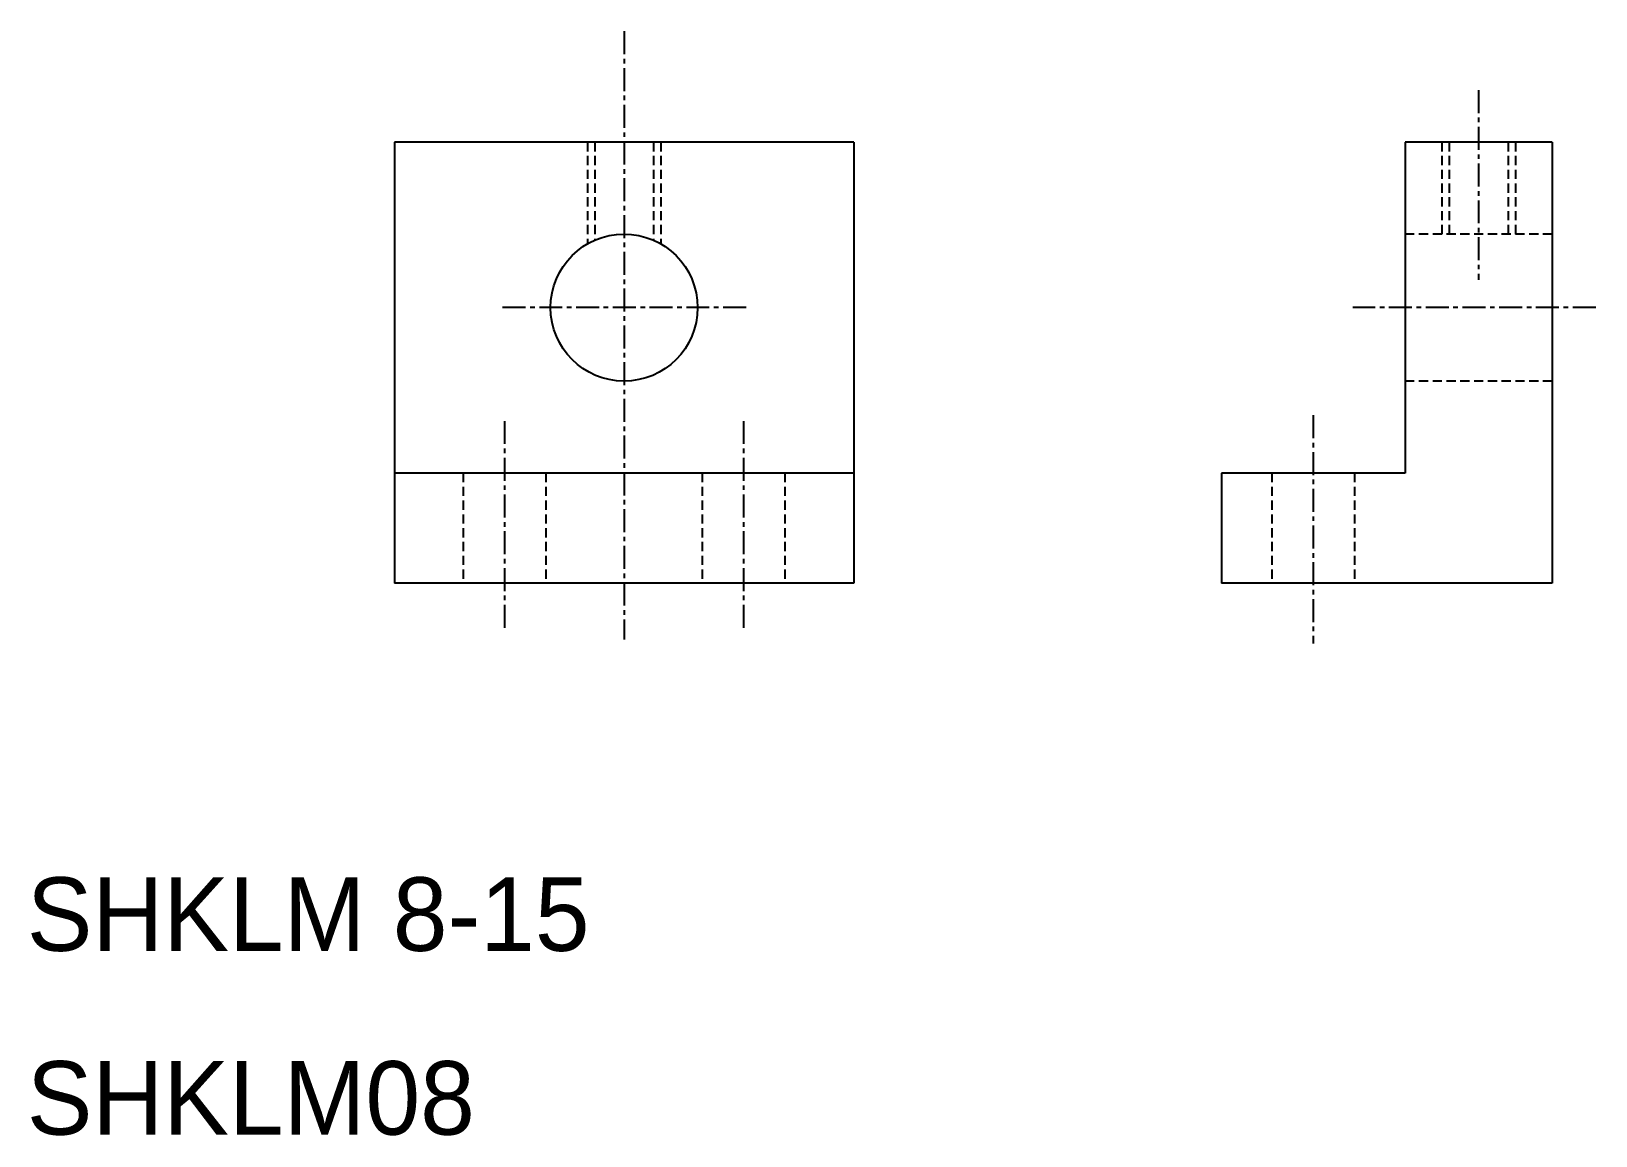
# Model space of a CAD drawing. Extents: x 10.2 to 95.4, y 9.9 to 70.
import ezdxf

# ---------------------------------------------------------------- set-up
doc = ezdxf.new("R2010")
doc.units = 0
doc.linetypes.add('CENTER', pattern=[2, 1.25, -0.25, 0.25, -0.25])
doc.linetypes.add('DASHED', pattern=[0.75, 0.5, -0.25])
doc.layers.get('0').update_dxf_attribs({"linetype": 'CONTINUOUS'})
doc.layers.add('CENTER', color=1, linetype='CENTER')

msp = doc.modelspace()

# ---------------------------------------------------------------- linework, layer by layer
at = {"color": 7, "linetype": 'CONTINUOUS'}
for p, q in [((30, 64), (30, 40)), ((55, 64), (30, 64)), ((55, 64), (55, 40)), ((85, 64), (85, 46)), ((93, 64), (85, 64)), ((93, 64), (93, 40)), ((55, 46), (30, 46)), ((85, 46), (75, 46)), ((75, 46), (75, 40)), ((55, 40), (30, 40)), ((42.5, 40), (42.5, 40)), ((48.75, 40), (48.75, 40)), ((93, 40), (75, 40))]:
    msp.add_line(p, q, dxfattribs=at)
at = {"color": 3, "linetype": 'DASHED'}
for p, q in [((40.5, 64), (40.5, 58.464)), ((40.9, 64), (40.9, 58.666)), ((44.1, 64), (44.1, 58.666)), ((44.5, 64), (44.5, 58.464)), ((87, 64), (87, 59)), ((87.4, 64), (87.4, 59)), ((90.6, 64), (90.6, 59)), ((91, 64), (91, 59)), ((93, 59), (85, 59)), ((93, 51), (85, 51)), ((33.75, 46), (33.75, 40)), ((38.25, 46), (38.25, 40)), ((46.75, 46), (46.75, 40)), ((51.25, 46), (51.25, 40)), ((77.75, 46), (77.75, 40)), ((82.25, 46), (82.25, 40))]:
    msp.add_line(p, q, dxfattribs=at)
at = {"color": 7, "linetype": 'CONTINUOUS'}
msp.add_circle((42.5, 55), 4, dxfattribs=at)
at = {"layer": 'CENTER', "color": 1, "linetype": 'CENTER'}
for p, q in [((42.5, 70.034), (42.5, 36.943)), ((89, 66.836), (89, 56.514)), ((49.138, 55), (35.81, 55)), ((95.37, 55), (82.145, 55)), ((36, 48.829), (36, 37.492)), ((49, 48.829), (49, 37.492)), ((80, 49.142), (80, 36.726))]:
    msp.add_line(p, q, dxfattribs=at)

# ---------------------------------------------------------------- texts
at = {"color": 7, "linetype": 'CONTINUOUS'}
for s, p in [('SHKLM 8-15', (10, 20)), ('SHKLM08', (10, 10))]:
    msp.add_text(s, height=4, dxfattribs=at).set_placement(p)

doc.saveas('drawing.dxf')
